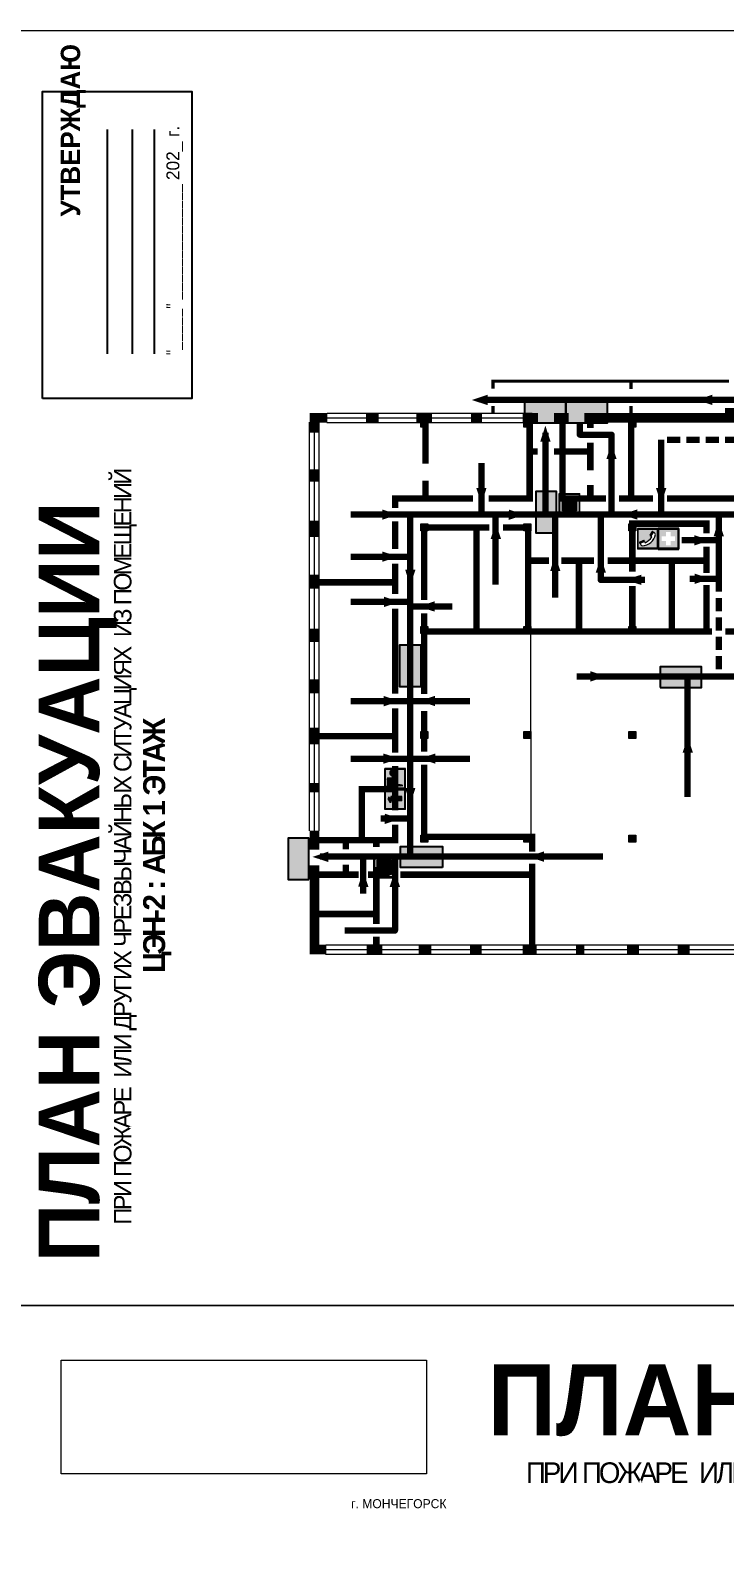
# Model space of a CAD drawing. Header units: millimetres. Extents: x 13810 to 67229, y 12374 to 21950.
# Drawn here: x 23549 to 23763.9, y 15259.1 to 15730.6 of the extents above; entities that cross this region are included whole.
import ezdxf

# ---------------------------------------------------------------- set-up
doc = ezdxf.new("R2010")
doc.units = ezdxf.units.MM
doc.linetypes.add('{ Wide Dash }', pattern=[12, 4, -2, 4, -2])
doc.layers.add('План_Штампы', color=7, linetype='Continuous')
doc.styles.add('обычный', font='arial.ttf')
picture_1 = doc.add_image_def('image1.jpg', size_in_pixel=(337, 105))

# ---------------------------------------------------------------- blocks, each defined once
blk = doc.blocks.new('A$C7B4425F7')
at = {"true_color": 0xffffff}
blk.add_hatch(color=7, dxfattribs=at).paths.add_polyline_path([(0, 0), (-16, 0), (-16, -8), (0, -8)])
h = blk.add_hatch(color=126)
h.paths.add_polyline_path([(-0.2, -0.2), (-15.8, -0.2), (-15.8, -7.8), (-0.2, -7.8)])
h.paths.add_polyline_path([(-11.76, -2.03), (-11.76, -3.66), (-11.17, -3.66, -0.568275), (-11.17, -6.18), (-12.58, -6.18), (-12.58, -2.03)], flags=16)
h.paths.add_polyline_path([(-13.33, -4.12, -0.495768), (-13.59, -6.18), (-15.03, -6.18), (-15.03, -2.03), (-13.59, -2.03, -0.487973)], flags=16)
h.paths.add_polyline_path([(-10.25, -2.03), (-9.48, -2.03), (-9.48, -6.18), (-10.25, -6.18)], flags=16)
h.paths.add_polyline_path([(-13.84, -3.69), (-14.24, -3.69), (-14.24, -3.03), (-13.9, -3.03, -0.692621)], flags=0)
h.paths.add_polyline_path([(-9.15, -2.03), (-8.4, -2.03), (-8.04, -3.07), (-7.68, -2.03), (-6.93, -2.03), (-7.64, -4.1), (-6.93, -6.18), (-7.68, -6.18), (-8.04, -5.14), (-8.4, -6.18), (-9.15, -6.18), (-8.44, -4.1)], flags=16)
h.paths.add_polyline_path([(-11.76, -4.46), (-11.42, -4.46, -0.692621), (-11.36, -5.12), (-11.76, -5.12)], flags=0)
h.paths.add_polyline_path([(-13.9, -5.2), (-14.24, -5.2), (-14.24, -4.55), (-13.84, -4.55, -0.708038)], flags=0)
edge = h.paths.add_edge_path(flags=16)
edge.add_ellipse((-5.51, -4.08), major_axis=(0, 2.05), ratio=0.586184, start_angle=0, end_angle=360)
edge = h.paths.add_edge_path(flags=0)
edge.add_ellipse((-5.51, -4.08), major_axis=(0, 1.14), ratio=0.454828, start_angle=0, end_angle=360)
h.paths.add_polyline_path([(-4.13, -4.96, 0.377264), (-3.48, -4.52, 0.0555), (-3.16, -2.03), (-1.66, -2.03), (-1.66, -4.96), (-0.96, -4.96), (-0.96, -7.01), (-1.75, -7.01), (-1.75, -6.18), (-3.3, -6.18), (-3.3, -7.02), (-4.13, -7.02)], flags=16)
h.paths.add_polyline_path([(-2.73, -2.91), (-2.28, -2.91), (-2.28, -4.96), (-3.05, -4.96, 0.079136)], flags=0)
at = {"color": 126}
blk.add_lwpolyline([(-16, -8), (0, -8), (0, 0), (-16, 0)], close=True, dxfattribs=at)
blk = doc.blocks.new('A$C32E8229D')
at = {"true_color": 0xffffff}
blk.add_hatch(color=7, dxfattribs=at).paths.add_polyline_path([(0, 0), (0, -8), (16, -8), (16, 0)])
h = blk.add_hatch(color=126)
h.paths.add_polyline_path([(0.2, -0.2), (15.8, -0.2), (15.8, -7.8), (0.2, -7.8)])
h.paths.add_polyline_path([(13.49, -2.05), (12.08, -2.05), (11.37, -2.63, 0.162397), (11.29, -2.84), (11.29, -3.63), (10.35, -3.63), (10.35, -4.05), (11.68, -4.05), (11.68, -3.48), (12.26, -4.28), (11.29, -5.1), (11.29, -6.78), (11.85, -6.78), (11.85, -5.44), (12.8, -4.64), (12.8, -5.94), (14.46, -5.94), (14.46, -5.39), (13.45, -5.39), (13.45, -3.97), (12.46, -2.59), (13.15, -2.59), (13.69, -3.34), (14.18, -3)], flags=16)
h.paths.add_polyline_path([(10.74, -1.82, 1), (11.8, -1.82, 1)], flags=16)
h.paths.add_polyline_path([(9.39, -3.59), (5.99, -3.59), (6.56, -3.03), (5.91, -3.03), (5.1, -3.83), (5.91, -4.64), (6.56, -4.64), (5.99, -4.09), (9.39, -4.09)], flags=16)
h.paths.add_polyline_path([(4.29, -1.08), (1.72, -1.08), (1.72, -6.6), (4.29, -6.6)], flags=16)
at = {"color": 126}
blk.add_lwpolyline([(16, -8), (0, -8), (0, 0), (16, 0)], close=True, dxfattribs=at)
blk = doc.blocks.new('A$C54414219')
at = {"true_color": 0xffffff}
h = blk.add_hatch(color=7, dxfattribs=at)
h.paths.add_polyline_path([(2.39, -9.45), (2.39, -18.3), (11.23, -18.3), (11.23, -9.45)], flags=0)
h.paths.add_polyline_path([(10.71, -13.87, -1), (2.92, -13.87, -1)], flags=0)
h.paths.add_polyline_path([(8.3, -13.87, -1), (5.33, -13.87, -1)], flags=0)
h.paths.add_polyline_path([(0.41, -7.47), (0.41, -20.27), (13.21, -20.27), (13.21, -7.47)])
h.paths.add_polyline_path([(0.92, -19.77), (12.71, -19.77), (12.71, -7.98), (0.92, -7.98)], flags=16)
h.paths.add_polyline_path([(11.23, -9.45), (11.23, -18.3), (2.39, -18.3), (2.39, -9.45)], flags=0)
at = {"lineweight": 5}
h = blk.add_hatch(color=242, dxfattribs=at)
h.paths.add_polyline_path([(12.71, -7.98), (0.92, -7.98), (0.92, -19.77), (12.71, -19.77)])
h.paths.add_polyline_path([(11.23, -18.3), (2.39, -18.3), (2.39, -9.45), (11.23, -9.45)], flags=16)
h.paths.add_polyline_path([(10.71, -13.87, -1), (2.92, -13.87, -1)], flags=0)
h.paths.add_polyline_path([(8.3, -13.87, -1), (5.33, -13.87, -1)], flags=0)
at = {"true_color": 0xffffff}
h = blk.add_hatch(color=7, dxfattribs=at)
h.paths.add_polyline_path([(2.39, -9.45), (2.39, -18.3), (11.23, -18.3), (11.23, -9.45)])
h.paths.add_polyline_path([(10.71, -13.87, -1), (2.92, -13.87, -1)], flags=16)
h.paths.add_polyline_path([(8.3, -13.87, -1), (5.33, -13.87, -1)], flags=0)
at = {"lineweight": 5}
h = blk.add_hatch(color=242, dxfattribs=at)
h.paths.add_polyline_path([(2.92, -13.87, 1), (10.71, -13.87, 1)])
h.paths.add_polyline_path([(8.3, -13.87, -1), (5.33, -13.87, -1)], flags=16)
at = {"color": 242, "lineweight": 5}
for p, q in [((0.41, -20.27), (0.41, -7.47)), ((0.41, -7.47), (13.21, -7.47)), ((0.41, -7.47), (13.21, -7.47)), ((13.21, -20.27), (13.21, -7.47)), ((0.41, -20.27), (13.21, -20.27))]:
    blk.add_line(p, q, dxfattribs=at)
for points in [[(0.92, -7.98), (12.71, -7.98), (12.71, -19.77), (0.92, -19.77)], [(2.39, -9.45), (11.23, -9.45), (11.23, -18.3), (2.39, -18.3)]]:
    blk.add_lwpolyline(points, close=True, dxfattribs=at)
for radius in [3.89, 1.49]:
    blk.add_circle((6.81, -13.87), radius, dxfattribs=at)
blk = doc.blocks.new('A$C18900ED3')
h = blk.add_hatch(color=126)
h.paths.add_polyline_path([(-0.18, -0.18), (-7.02, -0.18), (-7.02, -7.02), (-0.18, -7.02)])
h.paths.add_polyline_path([(-5.89, -4.46), (-5.89, -2.77), (-4.46, -2.77), (-4.46, -1.31), (-2.77, -1.31), (-2.77, -2.77), (-1.33, -2.77), (-1.33, -4.46), (-2.77, -4.46), (-2.77, -5.89), (-4.46, -5.89), (-4.46, -4.46)], flags=16)
at = {"color": 126}
for p, q in [((-7.2, 0), (-7.2, -7.2)), ((0, 0), (-7.2, 0)), ((0, -7.2), (0, 0)), ((-7.02, -7.02), (-7.02, -0.18)), ((-7.02, -0.18), (-0.18, -0.18)), ((-0.18, -0.18), (-0.18, -7.02)), ((-7.2, -7.2), (0, -7.2)), ((-0.18, -7.02), (-7.02, -7.02))]:
    blk.add_line(p, q, dxfattribs=at)
blk = doc.blocks.new('A$C3AD82952')
at = {"true_color": 0xf5f5ff}
h = blk.add_hatch(color=7, dxfattribs=at)
h.dxf.hatch_style = 1
h.paths.add_polyline_path([(8.21, 8.73, 0.414214), (7.89, 9.05), (7.22, 9.05), (7.22, 9.92), (7.59, 9.92, 1), (7.57, 10.36), (7.22, 10.36), (7.22, 10.6), (6.43, 10.6), (6.43, 10.36), (6.01, 10.36), (4.74, 9.59), (4.74, 8.69), (4.98, 8.73), (4.98, 9.26), (6.12, 9.91), (6.43, 9.91), (6.43, 9.05), (5.76, 9.05, 0.414214), (5.44, 8.73), (5.44, 2.2), (8.21, 2.2)], flags=0)
h.paths.add_polyline_path([(12.8, 12.8), (0, 12.8), (0, 0), (12.8, 0)])
h.paths.add_polyline_path([(0.51, 12.29), (12.29, 12.29), (12.29, 0.51), (0.51, 0.51)], flags=16)
h.paths.add_polyline_path([(4.74, 9.59), (6.01, 10.36), (6.43, 10.36), (6.43, 10.6), (7.22, 10.6), (7.22, 10.36), (7.59, 10.36, -0.94586), (7.59, 9.92), (7.22, 9.92), (7.22, 9.05), (7.89, 9.05, -0.414214), (8.21, 8.73), (8.21, 2.2), (5.44, 2.2), (5.44, 8.73, -0.414214), (5.76, 9.05), (6.43, 9.05), (6.43, 9.91), (6.12, 9.91), (4.98, 9.26), (4.98, 8.73), (4.74, 8.69)], flags=0)
h = blk.add_hatch(color=242)
h.dxf.hatch_style = 1
h.paths.add_polyline_path([(12.29, 12.29), (0.51, 12.29), (0.51, 0.51), (12.29, 0.51)])
h.paths.add_polyline_path([(4.74, 8.69), (4.74, 9.59), (6.01, 10.36), (6.43, 10.36), (6.43, 10.6), (7.22, 10.6), (7.22, 10.36), (7.59, 10.36, -0.94586), (7.59, 9.92), (7.22, 9.92), (7.22, 9.05), (7.89, 9.05, -0.414214), (8.21, 8.73), (8.21, 2.2), (5.44, 2.2), (5.44, 8.73, -0.414214), (5.76, 9.05), (6.43, 9.05), (6.43, 9.91), (6.12, 9.91), (4.98, 9.26), (4.98, 8.73)], flags=16)
h = blk.add_hatch(color=7, dxfattribs=at)
h.dxf.hatch_style = 1
h.paths.add_polyline_path([(8.21, 8.73, 0.414214), (7.89, 9.05), (7.22, 9.05), (7.22, 9.92), (7.59, 9.92, 1), (7.57, 10.36), (7.22, 10.36), (7.22, 10.6), (6.43, 10.6), (6.43, 10.36), (6.01, 10.36), (4.74, 9.59), (4.74, 8.69), (4.98, 8.73), (4.98, 9.26), (6.12, 9.91), (6.43, 9.91), (6.43, 9.05), (5.76, 9.05, 0.414214), (5.44, 8.73), (5.44, 2.2), (8.21, 2.2)])
at = {"color": 242, "lineweight": 5}
for p, q in [((0, 0), (0, 12.8)), ((0, 12.8), (12.8, 12.8)), ((6.01, 10.36), (4.74, 9.59)), ((4.74, 9.59), (4.74, 8.69)), ((4.98, 9.26), (6.12, 9.91)), ((6.01, 10.36), (6.43, 10.36)), ((6.12, 9.91), (6.43, 9.91)), ((7.22, 10.6), (6.43, 10.6)), ((6.43, 10.6), (6.43, 10.36)), ((6.43, 9.91), (6.43, 9.05)), ((7.22, 10.36), (7.22, 10.6)), ((7.59, 10.36), (7.22, 10.36)), ((7.22, 9.05), (7.22, 9.92)), ((7.59, 9.92), (7.22, 9.92)), ((12.8, 0), (12.8, 12.8)), ((0, 0), (12.8, 0)), ((4.74, 8.69), (4.98, 8.73)), ((4.98, 8.73), (4.98, 9.26)), ((5.44, 2.2), (5.44, 8.73)), ((5.44, 2.2), (8.21, 2.2)), ((5.76, 9.05), (6.43, 9.05)), ((7.89, 9.05), (7.22, 9.05)), ((8.21, 2.2), (8.21, 8.73))]:
    blk.add_line(p, q, dxfattribs=at)
blk.add_lwpolyline([(0.51, 12.29), (12.29, 12.29), (12.29, 0.51), (0.51, 0.51)], close=True, dxfattribs=at)
for centre, radius, start, end in [((7.58, 10.14), 0.223, 273.18746, 86.81254), ((5.76, 8.73), 0.32, 90, 180), ((7.89, 8.73), 0.32, 0, 90)]:
    blk.add_arc(centre, radius, start, end, dxfattribs=at)
blk = doc.blocks.new('A$C37112FD5')
at = {"true_color": 0xf5f5ff}
h = blk.add_hatch(color=7, dxfattribs=at)
h.dxf.hatch_style = 1
h.paths.add_polyline_path([(12.8, -7.4), (0, -7.4), (0, -20.2), (12.8, -20.2)])
h.paths.add_polyline_path([(12.29, -7.91), (12.29, -19.69), (0.51, -19.69), (0.51, -7.91)], flags=16)
h.paths.add_polyline_path([(4.98, -9.04, -0.42597), (5.17, -9.22), (5.17, -12.25), (5.17, -15.29, -0.432244), (4.98, -15.47), (4.83, -15.47, -0.42597), (4.64, -15.29), (4.64, -12.25), (4.64, -9.22, -0.432244), (4.83, -9.04)], flags=0)
h.paths.add_polyline_path([(4.28, -9.22), (4.28, -12.25), (4.28, -15.29, -0.432244), (4.09, -15.47), (3.94, -15.47, -0.42597), (3.75, -15.29), (3.75, -12.25), (3.75, -9.22, -0.432244), (3.94, -9.04), (4.09, -9.04, -0.42597)], flags=0)
h.paths.add_polyline_path([(5.72, -9.04), (5.87, -9.04, -0.42597), (6.06, -9.22), (6.06, -12.25), (6.06, -15.29, -0.432244), (5.87, -15.47), (5.72, -15.47, -0.42597), (5.53, -15.29), (5.53, -12.25), (5.53, -9.22, -0.432244)], flags=0)
h.paths.add_polyline_path([(6.42, -8.9), (6.5, -8.9, -0.42597), (6.69, -9.08), (6.69, -12.03), (8.21, -12.03, -15.824349), (8.21, -12.47), (6.69, -12.47), (6.69, -15.42, -0.432244), (6.5, -15.6), (6.42, -15.6)], flags=0)
h.paths.add_polyline_path([(3.39, -9.22), (3.39, -12.25), (3.39, -15.29, -0.432244), (3.2, -15.47), (3.05, -15.47, -0.42597), (2.85, -15.29), (2.85, -12.25), (2.85, -9.22, -0.432244), (3.05, -9.04), (3.2, -9.04, -0.42597)], flags=0)
h.paths.add_polyline_path([(2.5, -9.22), (2.5, -16.71), (1.96, -16.71), (1.96, -9.22, -0.432244), (2.15, -9.04), (2.31, -9.04, -0.42597)], flags=0)
h.paths.add_polyline_path([(1.61, -8.9), (1.61, -15.6), (1.57, -15.6, -0.42597), (1.37, -15.42), (1.37, -12.03), (1.37, -9.09, -0.432244), (1.57, -8.9)], flags=0)
h.paths.add_polyline_path([(9.76, -10.81), (9.76, -12.03), (8.49, -12.03, -0.336371)], flags=0)
h.paths.add_polyline_path([(8.49, -12.47), (9.76, -12.47), (9.76, -13.7, -0.336371)], flags=0)
h.paths.add_polyline_path([(10.11, -10.81, -0.336371), (11.38, -12.03), (10.11, -12.03)], flags=0)
h.paths.add_polyline_path([(10.11, -12.47), (11.38, -12.47, -0.336371), (10.11, -13.7)], flags=0)
h.paths.add_polyline_path([(2.5, -16.84), (2.5, -17.05), (1.97, -17.05), (1.97, -16.84)], flags=0)
h.paths.add_polyline_path([(2.5, -17.24, -0.033778), (2.24, -18.6, -0.033778), (1.97, -17.24)], flags=0)
h = blk.add_hatch(color=242)
h.dxf.hatch_style = 1
h.paths.add_polyline_path([(12.29, -7.91), (0.51, -7.91), (0.51, -19.69), (12.29, -19.69)])
h.paths.add_polyline_path([(6.42, -15.6), (6.42, -8.9), (6.5, -8.9, -0.42597), (6.69, -9.08), (6.69, -12.03), (8.21, -12.03, -15.824349), (8.21, -12.47), (6.69, -12.47), (6.69, -15.42, -0.432244), (6.5, -15.6)], flags=16)
h.paths.add_polyline_path([(5.87, -15.47), (5.72, -15.47, -0.42597), (5.53, -15.29), (5.53, -12.25), (5.53, -9.22, -0.432244), (5.72, -9.04), (5.87, -9.04, -0.42597), (6.06, -9.22), (6.06, -12.25), (6.06, -15.29, -0.432244)], flags=16)
h.paths.add_polyline_path([(4.98, -15.47), (4.83, -15.47, -0.42597), (4.64, -15.29), (4.64, -12.25), (4.64, -9.22, -0.432244), (4.83, -9.04), (4.98, -9.04, -0.42597), (5.17, -9.22), (5.17, -12.25), (5.17, -15.29, -0.432244)], flags=16)
h.paths.add_polyline_path([(4.09, -15.47), (3.94, -15.47, -0.42597), (3.75, -15.29), (3.75, -12.25), (3.75, -9.22, -0.432244), (3.94, -9.04), (4.09, -9.04, -0.42597), (4.28, -9.22), (4.28, -12.25), (4.28, -15.29, -0.432244)], flags=16)
h.paths.add_polyline_path([(3.2, -15.47), (3.05, -15.47, -0.42597), (2.85, -15.29), (2.85, -12.25), (2.85, -9.22, -0.432244), (3.05, -9.04), (3.2, -9.04, -0.42597), (3.39, -9.22), (3.39, -12.25), (3.39, -15.29, -0.432244)], flags=16)
h.paths.add_polyline_path([(2.5, -17.05), (1.97, -17.05), (1.97, -16.84), (2.5, -16.84)], flags=16)
h.paths.add_polyline_path([(2.5, -17.24, -0.033778), (2.24, -18.6, -0.033778), (1.97, -17.24)], flags=16)
h.paths.add_polyline_path([(2.5, -16.71), (1.96, -16.71), (1.96, -9.22, -0.432244), (2.15, -9.04), (2.31, -9.04, -0.42597), (2.5, -9.22)], flags=16)
h.paths.add_polyline_path([(1.61, -15.6), (1.57, -15.6, -0.42597), (1.37, -15.42), (1.37, -12.03), (1.37, -9.09, -0.432244), (1.57, -8.9), (1.61, -8.9)], flags=16)
h.paths.add_polyline_path([(8.49, -12.47), (9.76, -12.47), (9.76, -13.7, -0.336371)], flags=0)
h.paths.add_polyline_path([(10.11, -13.7), (10.11, -12.47), (11.38, -12.47, -0.336371)], flags=0)
h.paths.add_polyline_path([(8.49, -12.03, -0.336371), (9.76, -10.81), (9.76, -12.03)], flags=0)
h.paths.add_polyline_path([(10.11, -12.03), (10.11, -10.81, -0.336371), (11.38, -12.03)], flags=0)
h = blk.add_hatch(color=7, dxfattribs=at)
h.dxf.hatch_style = 1
h.paths.add_polyline_path([(1.61, -8.9), (1.57, -8.9, 0.432244), (1.37, -9.09), (1.37, -12.03), (1.37, -15.42, 0.42597), (1.57, -15.6), (1.61, -15.6)])
h.paths.add_polyline_path([(2.5, -9.22, 0.42597), (2.31, -9.04), (2.15, -9.04, 0.432244), (1.96, -9.22), (1.96, -16.71), (2.5, -16.71)])
h.paths.add_polyline_path([(2.5, -16.84), (1.97, -16.84), (1.97, -17.05), (2.5, -17.05)])
h.paths.add_polyline_path([(2.5, -17.24), (1.97, -17.24, 0.033778), (2.24, -18.6, 0.033778)])
h.paths.add_polyline_path([(3.39, -12.25), (3.39, -9.22, 0.42597), (3.2, -9.04), (3.05, -9.04, 0.432244), (2.85, -9.22), (2.85, -12.25), (2.85, -15.29, 0.42597), (3.05, -15.47), (3.2, -15.47, 0.432244), (3.39, -15.29)])
h.paths.add_polyline_path([(4.28, -12.25), (4.28, -9.22, 0.42597), (4.09, -9.04), (3.94, -9.04, 0.432244), (3.75, -9.22), (3.75, -12.25), (3.75, -15.29, 0.42597), (3.94, -15.47), (4.09, -15.47, 0.432244), (4.28, -15.29)])
h.paths.add_polyline_path([(5.17, -12.25), (5.17, -9.22, 0.42597), (4.98, -9.04), (4.83, -9.04, 0.432244), (4.64, -9.22), (4.64, -12.25), (4.64, -15.29, 0.42597), (4.83, -15.47), (4.98, -15.47, 0.432244), (5.17, -15.29)])
h.paths.add_polyline_path([(6.06, -12.25), (6.06, -9.22, 0.42597), (5.87, -9.04), (5.72, -9.04, 0.432244), (5.53, -9.22), (5.53, -12.25), (5.53, -15.29, 0.42597), (5.72, -15.47), (5.87, -15.47, 0.432244), (6.06, -15.29)])
h.paths.add_polyline_path([(6.69, -12.47), (8.21, -12.47, 15.824349), (8.21, -12.03), (6.69, -12.03), (6.69, -9.08, 0.42597), (6.5, -8.9), (6.42, -8.9), (6.42, -15.6), (6.5, -15.6, 0.432244), (6.69, -15.42)])
h.paths.add_polyline_path([(8.49, -12.47), (9.76, -12.47), (9.76, -13.7, -0.336371)], flags=16)
h.paths.add_polyline_path([(8.49, -12.03, -0.336371), (9.76, -10.81), (9.76, -12.03)], flags=16)
h.paths.add_polyline_path([(10.11, -12.47), (11.38, -12.47, -0.336371), (10.11, -13.7)], flags=16)
h.paths.add_polyline_path([(10.11, -12.03), (10.11, -10.81, -0.336371), (11.38, -12.03)], flags=16)
h = blk.add_hatch(color=242)
h.dxf.hatch_style = 1
h.paths.add_polyline_path([(9.76, -10.81, 0.336371), (8.49, -12.03), (9.76, -12.03)])
h.paths.add_polyline_path([(10.11, -10.81), (10.11, -12.03), (11.38, -12.03, 0.336371)])
h.paths.add_polyline_path([(11.38, -12.47), (10.11, -12.47), (10.11, -13.7, 0.336371)])
h.paths.add_polyline_path([(9.76, -12.47), (8.49, -12.47, 0.336371), (9.76, -13.7)])
at = {"color": 242, "lineweight": 5}
for p, q in [((0, -20.2), (0, -7.4)), ((0, -7.4), (12.8, -7.4)), ((1.37, -12.03), (1.37, -9.08)), ((1.57, -8.9), (1.61, -8.9)), ((1.61, -8.9), (1.61, -15.6)), ((1.96, -16.71), (1.96, -9.22)), ((2.15, -9.04), (2.31, -9.04)), ((2.5, -16.71), (2.5, -9.22)), ((2.85, -12.25), (2.85, -9.22)), ((3.05, -9.04), (3.2, -9.04)), ((3.39, -12.25), (3.39, -9.22)), ((3.75, -12.25), (3.75, -9.22)), ((3.94, -9.04), (4.09, -9.04)), ((4.28, -12.25), (4.28, -9.22)), ((4.64, -12.25), (4.64, -9.22)), ((4.83, -9.04), (4.98, -9.04)), ((5.17, -12.25), (5.17, -9.22)), ((5.53, -12.25), (5.53, -9.22)), ((5.72, -9.04), (5.87, -9.04)), ((6.06, -12.25), (6.06, -9.22)), ((6.42, -8.9), (6.42, -15.6)), ((6.5, -8.9), (6.42, -8.9)), ((6.69, -12.03), (6.69, -9.08)), ((12.8, -20.2), (12.8, -7.4)), ((1.37, -12.03), (1.37, -15.42)), ((1.57, -15.6), (1.61, -15.6)), ((1.96, -16.71), (2.5, -16.71)), ((1.97, -16.84), (2.5, -16.84)), ((1.97, -17.05), (1.97, -16.84)), ((2.5, -17.05), (1.97, -17.05)), ((1.97, -17.24), (2.5, -17.24)), ((2.5, -16.84), (2.5, -17.05)), ((2.85, -12.25), (2.85, -15.29)), ((3.05, -15.47), (3.2, -15.47)), ((3.39, -12.25), (3.39, -15.29)), ((3.75, -12.25), (3.75, -15.29)), ((3.94, -15.47), (4.09, -15.47)), ((4.28, -12.25), (4.28, -15.29)), ((4.64, -12.25), (4.64, -15.29)), ((4.83, -15.47), (4.98, -15.47)), ((5.17, -12.25), (5.17, -15.29)), ((5.53, -12.25), (5.53, -15.29)), ((5.72, -15.47), (5.87, -15.47)), ((6.06, -12.25), (6.06, -15.29)), ((6.42, -15.6), (6.5, -15.6)), ((8.21, -12.03), (6.69, -12.03)), ((8.21, -12.47), (6.69, -12.47)), ((6.69, -12.47), (6.69, -15.42)), ((9.76, -12.03), (8.49, -12.03)), ((9.76, -12.47), (8.49, -12.47)), ((9.76, -10.81), (9.76, -12.03)), ((9.76, -12.47), (9.76, -13.7)), ((10.11, -10.81), (10.11, -12.03)), ((11.38, -12.03), (10.11, -12.03)), ((11.38, -12.47), (10.11, -12.47)), ((10.11, -12.47), (10.11, -13.7)), ((0, -20.2), (12.8, -20.2))]:
    blk.add_line(p, q, dxfattribs=at)
blk.add_lwpolyline([(0.51, -7.91), (12.29, -7.91), (12.29, -19.69), (0.51, -19.69)], close=True, dxfattribs=at)
for centre, radius, start, end in [((1.56, -9.09), 0.182, 87.10267, 180.60715), ((2.15, -9.22), 0.182, 87.10267, 180.60715), ((2.32, -9.22), 0.182, 359.39285, 92.89733), ((3.04, -9.22), 0.182, 87.10267, 180.60715), ((3.21, -9.22), 0.182, 359.39285, 92.89733), ((3.93, -9.22), 0.182, 87.10267, 180.60715), ((4.1, -9.22), 0.182, 359.39285, 92.89733), ((4.82, -9.22), 0.182, 87.10267, 180.60715), ((4.99, -9.22), 0.182, 359.39285, 92.89733), ((5.71, -9.22), 0.182, 87.10267, 180.60715), ((5.88, -9.22), 0.182, 359.39285, 92.89733), ((6.51, -9.09), 0.182, 359.39285, 92.89733), ((1.56, -15.42), 0.182, 179.39285, 272.89733), ((12.17, -15.98), 10.27, 187.04098, 194.7793), ((-7.7, -15.98), 10.27, 345.2207, 352.95902), ((3.04, -15.29), 0.182, 179.39285, 272.89733), ((3.21, -15.29), 0.182, 267.10267, 0.60715), ((3.93, -15.29), 0.182, 179.39285, 272.89733), ((4.1, -15.29), 0.182, 267.10267, 0.60715), ((4.82, -15.29), 0.182, 179.39285, 272.89733), ((4.99, -15.29), 0.182, 267.10267, 0.60715), ((5.71, -15.29), 0.182, 179.39285, 272.89733), ((5.88, -15.29), 0.182, 267.10267, 0.60715), ((6.51, -15.42), 0.182, 267.10267, 0.60715), ((9.93, -12.25), 1.74, 187.23185, 172.76815), ((9.93, -12.25), 1.46, 96.99266, 171.35851), ((9.93, -12.25), 1.46, 188.64149, 263.00734), ((9.93, -12.25), 1.46, 8.64149, 83.00734), ((9.93, -12.25), 1.46, 276.99266, 351.35851)]:
    blk.add_arc(centre, radius, start, end, dxfattribs=at)
blk = doc.blocks.new('A$C456E1F9C')
at = {"lineweight": 5}
h = blk.add_hatch(color=242, dxfattribs=at)
h.paths.add_polyline_path([(0.51, -1.47), (0.51, -13.26), (12.29, -13.26), (12.29, -1.47)])
h.paths.add_polyline_path([(5.42, -4.95, -0.254479), (4.78, -5.4), (3.52, -2.53, -0.209735), (4.23, -2.4)], flags=16)
h.paths.add_polyline_path([(8.53, -8.6), (10.87, -10.17), (10.54, -10.76), (8.03, -9.13, -0.192251)], flags=16)
h.paths.add_polyline_path([(4.61, -5.49, 0.005518), (3.87, -5.72, 0.128647), (7.49, -10.01, 0.00809), (7.83, -9.33), (10.47, -10.97, -0.16736), (8.99, -12.25, -0.327862), (1.95, -3.95, -0.166952), (3.36, -2.62)], flags=16)
at = {"color": 242, "lineweight": 5}
for p, q in [((0, -13.77), (0, -0.97)), ((12.8, -0.97), (0, -0.97)), ((4.61, -5.49), (3.36, -2.62)), ((3.52, -2.53), (4.78, -5.4)), ((4.23, -2.4), (5.42, -4.95)), ((7.83, -9.33), (10.47, -10.97)), ((8.03, -9.13), (10.54, -10.76)), ((10.81, -10.12), (8.53, -8.6)), ((12.8, -13.77), (12.8, -0.97)), ((0, -13.77), (12.8, -13.77)), ((10.54, -10.76), (10.8, -10.3)), ((10.8, -10.3), (10.81, -10.12))]:
    blk.add_line(p, q, dxfattribs=at)
blk.add_lwpolyline([(0.51, -1.47), (12.29, -1.47), (12.29, -13.26), (0.51, -13.26)], close=True, dxfattribs=at)
for centre, radius, start, end in [((4.59, -5.34), 2.99, 114.28453, 152.19739), ((11.12, -3.31), 9.19, 183.99153, 256.60086), ((4.02, -3.27), 0.891, 76.32839, 123.70924), ((14.98, -39.1), 35.17, 107.14873, 108.41345), ((13.86, -0.94), 11.08, 205.55365, 234.87622), ((4.68, -4.59), 0.824, 276.9621, 334.07228), ((-13.31, 0.8), 23.44, 332.54871, 334.40268), ((8.94, -9.5), 0.989, 114.40924, 157.93883), ((7.87, -9.46), 3, 291.92908, 329.9329)]:
    blk.add_arc(centre, radius, start, end, dxfattribs=at)

msp = doc.modelspace()

# ---------------------------------------------------------------- hatches: boundary and pattern name
at = {"lineweight": 0}
h = msp.add_hatch(color=256, dxfattribs=at)
h.dxf.hatch_style = 1
h.paths.add_polyline_path([(23672.06, 15609.86), (23669.91, 15609.86), (23669.91, 15607.7), (23672.06, 15607.7)])
h = msp.add_hatch(color=256, dxfattribs=at)
h.dxf.hatch_style = 1
h.paths.add_polyline_path([(23703.96, 15609.86), (23701.8, 15609.86), (23701.8, 15607.7), (23703.96, 15607.7)])
h = msp.add_hatch(color=256, dxfattribs=at)
h.dxf.hatch_style = 1
h.paths.add_polyline_path([(23736.37, 15609.86), (23734.21, 15609.86), (23734.21, 15607.7), (23736.37, 15607.7)])
h = msp.add_hatch(color=256, dxfattribs=at)
h.dxf.hatch_style = 1
h.paths.add_polyline_path([(23672.06, 15577.8), (23669.91, 15577.8), (23669.91, 15575.64), (23672.06, 15575.64)])
h = msp.add_hatch(color=256, dxfattribs=at)
h.dxf.hatch_style = 1
h.paths.add_polyline_path([(23703.96, 15577.8), (23701.8, 15577.8), (23701.8, 15575.64), (23703.96, 15575.64)])
h = msp.add_hatch(color=256, dxfattribs=at)
h.dxf.hatch_style = 1
h.paths.add_polyline_path([(23736.37, 15577.8), (23734.21, 15577.8), (23734.21, 15575.64), (23736.37, 15575.64)])
h = msp.add_hatch(color=256, dxfattribs=at)
h.dxf.hatch_style = 1
h.paths.add_polyline_path([(23672.06, 15545.95), (23669.91, 15545.95), (23669.91, 15543.79), (23672.06, 15543.79)])
h = msp.add_hatch(color=256, dxfattribs=at)
h.dxf.hatch_style = 1
h.paths.add_polyline_path([(23703.96, 15545.95), (23701.8, 15545.95), (23701.8, 15543.79), (23703.96, 15543.79)])
h = msp.add_hatch(color=256, dxfattribs=at)
h.dxf.hatch_style = 1
h.paths.add_polyline_path([(23736.37, 15545.95), (23734.21, 15545.95), (23734.21, 15543.79), (23736.37, 15543.79)])
h = msp.add_hatch(color=256, dxfattribs=at)
h.dxf.hatch_style = 1
h.paths.add_polyline_path([(23672.06, 15513.45), (23669.91, 15513.45), (23669.91, 15511.29), (23672.06, 15511.29)])
h = msp.add_hatch(color=256, dxfattribs=at)
h.dxf.hatch_style = 1
h.paths.add_polyline_path([(23703.96, 15513.45), (23701.8, 15513.45), (23701.8, 15511.29), (23703.96, 15511.29)])
h = msp.add_hatch(color=256, dxfattribs=at)
h.dxf.hatch_style = 1
h.paths.add_polyline_path([(23736.37, 15513.45), (23734.21, 15513.45), (23734.21, 15511.29), (23736.37, 15511.29)])
h = msp.add_hatch(color=256, dxfattribs=at)
h.dxf.hatch_style = 1
h.paths.add_polyline_path([(23672.06, 15481.35), (23669.91, 15481.35), (23669.91, 15479.2), (23672.06, 15479.2)])
h = msp.add_hatch(color=256, dxfattribs=at)
h.dxf.hatch_style = 1
h.paths.add_polyline_path([(23703.96, 15481.35), (23701.8, 15481.35), (23701.8, 15479.2), (23703.96, 15479.2)])
h = msp.add_hatch(color=256, dxfattribs=at)
h.dxf.hatch_style = 1
h.paths.add_polyline_path([(23736.37, 15481.35), (23734.21, 15481.35), (23734.21, 15479.2), (23736.37, 15479.2)])

# ---------------------------------------------------------------- linework, layer by layer
at = {"color": 126, "lineweight": 0, "true_color": 0x008754}
for points in [[(23537.02, 15730.63), (24137.02, 15730.63), (24137.02, 15335.63), (23537.02, 15335.63)], [(23537.02, 15335.63), (24137.02, 15335.63), (24137.02, 14940.63), (23537.02, 14940.63)]]:
    msp.add_lwpolyline(points, close=True, dxfattribs=at)
msp.add_lwpolyline([(23552.82, 15616.67), (23552.82, 15711.68), (23599.03, 15711.68), (23599.03, 15616.67)], close=True)
for points in [[(23572.87, 15630.43), (23572.87, 15699.95)], [(23580.63, 15630.43), (23580.63, 15699.95)], [(23587.42, 15630.43), (23587.42, 15699.95)]]:
    msp.add_lwpolyline(points)
at = {"color": 126, "lineweight": 100, "true_color": 0x008754}
for points in [[(23719.06, 15609.17), (23719.06, 15605.4), (23728.9, 15605.4), (23728.9, 15580.67), (23708.42, 15580.67), (23787.62, 15580.67), (23787.62, 15678.43), (23775.08, 15678.43), (23828.41, 15678.43), (23834.89, 15676.38), (23888.88, 15676.38), (23888.88, 15684.42), (23870.96, 15684.42)], [(23689.3, 15616.19), (23697.78, 15616.19)], [(23775.46, 15604.27), (23775.46, 15616.19), (23697.78, 15616.19)], [(23638.69, 15474.71), (23666.61, 15474.71), (23666.61, 15580.67), (23708.42, 15580.67), (23708.42, 15606.03)], [(23744.26, 15580.67), (23744.26, 15603.8)], [(23688.63, 15580.67), (23688.63, 15596.61)], [(23666.61, 15580.67), (23648.17, 15580.67)], [(23693.02, 15580.67), (23693.02, 15559.02)], [(23711.46, 15580.67), (23711.46, 15554.99)], [(23725.56, 15580.67), (23725.56, 15560.41), (23739.25, 15560.41)], [(23762.08, 15572.74), (23762.08, 15580.67)], [(23750.62, 15572.74), (23762.08, 15572.74), (23762.08, 15560.79), (23753.09, 15560.79)], [(23666.61, 15567.62), (23648.17, 15567.62)], [(23666.61, 15553.62), (23648.17, 15553.62)], [(23666.61, 15552.14), (23679.53, 15552.14)], [(23752.44, 15530.53), (23718.19, 15530.53)], [(23752.44, 15493.25), (23752.44, 15530.53), (23814.4, 15530.53), (23814.4, 15530.53)], [(23666.61, 15522.9), (23648.17, 15522.9)], [(23685.05, 15522.9), (23666.61, 15522.9)], [(23666.61, 15505.05), (23648.17, 15505.05)], [(23685.05, 15505.05), (23666.61, 15505.05)], [(23666.61, 15486.5), (23657.54, 15486.5)], [(23646.39, 15451.81), (23661.88, 15451.81), (23661.88, 15474.71)], [(23652.05, 15474.71), (23652.05, 15463.26)], [(23666.61, 15474.71), (23726.16, 15474.71)]]:
    msp.add_lwpolyline(points, dxfattribs=at)
at = {"lineweight": 0}
for points, const_width in [([(23692.21, 15619.66), (23692.21, 15621.98), (23765.22, 15621.98), (23734.95, 15621.98), (23734.95, 15619.59)], 1), ([(23636.92, 15606.04), (23636.92, 15610.65), (23640.92, 15610.65)], 3), ([(23652.89, 15610.65), (23656.8, 15610.65)], 3), ([(23668.52, 15610.65), (23673.29, 15610.65)], 3), ([(23671.3, 15610.49), (23671.3, 15596.48)], 2), ([(23685.38, 15610.65), (23688.8, 15610.65)], 3), ([(23692.21, 15612.14), (23692.21, 15614.31)], 1), ([(23701.34, 15610.65), (23706.13, 15610.65)], 3), ([(23711.06, 15610.65), (23715.65, 15610.65)], 3), ([(23713.75, 15610.39), (23713.75, 15585.65), (23727.19, 15585.65)], 2), ([(23720.48, 15610.65), (23765.56, 15610.65), (23765.56, 15613.65)], 3), ([(23722.34, 15607.47), (23722.34, 15610.69)], 2), ([(23734.95, 15614.29), (23734.95, 15610.31)], 1), ([(23690.83, 15585.65), (23703.57, 15585.65), (23703.57, 15609.78)], 2), ([(23734.95, 15585.65), (23734.95, 15610.06)], 2), ([(23711.06, 15600.19), (23722.34, 15600.19), (23722.34, 15602.92)], 2), ([(23703.57, 15600.19), (23706.02, 15600.19)], 2), ([(23722.34, 15600.19), (23722.34, 15594.38)], 2), ([(23636.92, 15590.9), (23636.92, 15594.69)], 3), ([(23671.3, 15585.65), (23671.3, 15591.17)], 2), ([(23722.34, 15585.65), (23722.34, 15589.83)], 2), ([(23661.93, 15582.73), (23661.93, 15585.65), (23686.06, 15585.65)], 2), ([(23731.22, 15585.65), (23741.76, 15585.65)], 2), ([(23746.04, 15585.65), (23772.29, 15585.65)], 2), ([(23636.92, 15573.76), (23636.92, 15578.73)], 3), ([(23661.93, 15569.97), (23661.93, 15578.6)], 2), ([(23758.32, 15574.83), (23758.32, 15577.85), (23735.32, 15577.85), (23735.32, 15563.01)], 2), ([(23691.09, 15576.68), (23670.9, 15576.68), (23670.9, 15554.25)], 2), ([(23687.13, 15576.68), (23687.13, 15544.43)], 2), ([(23695.32, 15576.68), (23703.12, 15576.68), (23703.12, 15544.43)], 2), ([(23727.67, 15566.39), (23758.32, 15566.39), (23758.32, 15570.7)], 2), ([(23661.93, 15556.07), (23661.93, 15565.46)], 2), ([(23703.12, 15566.39), (23709.52, 15566.39)], 2), ([(23713.39, 15566.39), (23723.43, 15566.39)], 2), ([(23718.84, 15566.39), (23718.84, 15544.43)], 2), ([(23747.54, 15566.39), (23747.54, 15544.43)], 2), ([(23758.32, 15566.39), (23758.32, 15562.6)], 2), ([(23636.92, 15557.7), (23636.92, 15562.07)], 3), ([(23636.92, 15559.68), (23661.93, 15559.68)], 2), ([(23735.32, 15544.43), (23735.32, 15558.5)], 2), ([(23758.32, 15544.43), (23758.32, 15558.83)], 2), ([(23661.93, 15525.2), (23661.93, 15551.55)], 2), ([(23670.9, 15550.05), (23670.9, 15544.43), (23760, 15544.43)], 2), ([(23670.9, 15550.05), (23670.9, 15525.08)], 2), ([(23636.92, 15541.19), (23636.92, 15545.32)], 3), ([(23764.11, 15544.43), (23799.52, 15544.43), (23799.52, 15534.61)], 2), ([(23636.92, 15525.28), (23636.92, 15529.63)], 3), ([(23661.93, 15506.94), (23661.93, 15520.65)], 2), ([(23670.9, 15519.83), (23670.9, 15507.26)], 2), ([(23636.92, 15509.48), (23636.92, 15514.66)], 3), ([(23636.92, 15512.01), (23661.93, 15512.01)], 2), ([(23661.93, 15489.01), (23661.93, 15502.83)], 2), ([(23670.9, 15503.19), (23670.9, 15479.2)], 2), ([(23636.92, 15494.63), (23636.92, 15497.49)], 3), ([(23651.59, 15479.84), (23651.59, 15495.6), (23661.93, 15495.6)], 2), ([(23636.92, 15476.85), (23636.92, 15482.77)], 3), ([(23637.34, 15479.84), (23661.93, 15479.84), (23661.93, 15484.61)], 2), ([(23646.65, 15479.84), (23646.65, 15476.94)], 2), ([(23656.09, 15479.84), (23656.09, 15477.7)], 2), ([(23669.91, 15480.85), (23704.31, 15480.85), (23704.31, 15476.2)], 2), ([(23640.6, 15445.97), (23636.92, 15445.97), (23636.92, 15472.06)], 3), ([(23650.63, 15469.12), (23636.98, 15469.12)], 2), ([(23656.09, 15471.47), (23656.09, 15456.93), (23637.55, 15456.93)], 2), ([(23646.65, 15469.12), (23646.65, 15472.24)], 2), ([(23660.25, 15469.12), (23653.49, 15469.12)], 2), ([(23704.31, 15469.12), (23663.5, 15469.12)], 2), ([(23704.31, 15472.54), (23704.31, 15446.09)], 2), ([(23656.09, 15456.93), (23656.09, 15453.85)], 2), ([(23657.99, 15445.97), (23653.15, 15445.97)], 3), ([(23656.09, 15449.9), (23656.09, 15445.73)], 2), ([(23673.16, 15445.97), (23669.23, 15445.97)], 3), ([(23688.72, 15445.97), (23685.06, 15445.97)], 3), ([(23705.72, 15445.97), (23701.4, 15445.97)], 3), ([(23720.46, 15445.97), (23717.88, 15445.97)], 3), ([(23737.44, 15445.97), (23733.67, 15445.97)], 3), ([(23753.03, 15445.97), (23749.33, 15445.97)], 3)]:
    msp.add_lwpolyline(points, dxfattribs=dict(at, const_width=const_width))
for points in [[(23640.86, 15612.11), (23704.28, 15612.11)], [(23635.44, 15482.68), (23635.44, 15609.31)], [(23636.92, 15482.77), (23636.92, 15609.4)], [(23638.37, 15482.65), (23638.37, 15609.28)], [(23640.78, 15609.19), (23704.21, 15609.19)], [(23640.92, 15610.65), (23704.35, 15610.65)], [(23703.96, 15513.45), (23703.96, 15544.16)], [(23703.96, 15511.29), (23703.96, 15480.76)], [(23640.42, 15447.35), (23800.61, 15447.35)], [(23640.34, 15444.54), (23800.54, 15444.54)], [(23640.6, 15445.97), (23800.79, 15445.97)]]:
    msp.add_lwpolyline(points, dxfattribs=at)
for points in [[(23669.91, 15609.86), (23672.06, 15609.86), (23672.06, 15607.7), (23669.91, 15607.7)], [(23701.8, 15609.86), (23703.96, 15609.86), (23703.96, 15607.7), (23701.8, 15607.7)], [(23734.21, 15609.86), (23736.37, 15609.86), (23736.37, 15607.7), (23734.21, 15607.7)], [(23669.91, 15577.8), (23672.06, 15577.8), (23672.06, 15575.64), (23669.91, 15575.64)], [(23701.8, 15577.8), (23703.96, 15577.8), (23703.96, 15575.64), (23701.8, 15575.64)], [(23734.21, 15577.8), (23736.37, 15577.8), (23736.37, 15575.64), (23734.21, 15575.64)], [(23669.91, 15545.95), (23672.06, 15545.95), (23672.06, 15543.79), (23669.91, 15543.79)], [(23701.8, 15545.95), (23703.96, 15545.95), (23703.96, 15543.79), (23701.8, 15543.79)], [(23734.21, 15545.95), (23736.37, 15545.95), (23736.37, 15543.79), (23734.21, 15543.79)], [(23669.91, 15513.45), (23672.06, 15513.45), (23672.06, 15511.29), (23669.91, 15511.29)], [(23701.8, 15513.45), (23703.96, 15513.45), (23703.96, 15511.29), (23701.8, 15511.29)], [(23734.21, 15513.45), (23736.37, 15513.45), (23736.37, 15511.29), (23734.21, 15511.29)], [(23669.91, 15481.35), (23672.06, 15481.35), (23672.06, 15479.2), (23669.91, 15479.2)], [(23701.8, 15481.35), (23703.96, 15481.35), (23703.96, 15479.2), (23701.8, 15479.2)], [(23734.21, 15481.35), (23736.37, 15481.35), (23736.37, 15479.2), (23734.21, 15479.2)]]:
    msp.add_lwpolyline(points, close=True, dxfattribs=at)
at = {"color": 126, "linetype": '{ Wide Dash }', "lineweight": 100, "true_color": 0x008754}
for points in [[(23746.09, 15603.8), (23773.64, 15603.8)], [(23762.08, 15560.79), (23762.08, 15530.53)]]:
    msp.add_lwpolyline(points, dxfattribs=at)
at = {"layer": 'План_Штампы', "color": 126, "true_color": 0x008754}
for points in [[(23690.52, 15617.77), (23690.51, 15614.58), (23685.61, 15616.16)], [(23760.09, 15617.8), (23760.08, 15614.61), (23755.18, 15616.18)], [(23710.03, 15603.28), (23706.84, 15603.29), (23708.42, 15608.18)], [(23730.49, 15597.84), (23727.3, 15597.84), (23728.88, 15602.74)], [(23687.02, 15588.92), (23690.21, 15588.91), (23688.64, 15584.02)], [(23742.66, 15588.88), (23745.85, 15588.87), (23744.27, 15583.98)], [(23657.91, 15579.05), (23657.91, 15582.24), (23662.81, 15580.66)], [(23697.1, 15579.02), (23697.11, 15582.21), (23702, 15580.63)], [(23736.9, 15582.28), (23736.89, 15579.09), (23732, 15580.67)], [(23763.68, 15573.94), (23760.49, 15573.94), (23762.07, 15578.84)], [(23694.68, 15573.14), (23691.49, 15573.14), (23693.07, 15578.04)], [(23754.5, 15571.09), (23754.5, 15574.28), (23759.4, 15572.7)], [(23657.96, 15566.03), (23657.97, 15569.22), (23662.87, 15567.64)], [(23713.08, 15563.17), (23709.89, 15563.17), (23711.46, 15568.07)], [(23727.18, 15562.62), (23723.99, 15562.62), (23725.56, 15567.52)], [(23665.01, 15563.6), (23668.2, 15563.59), (23666.62, 15558.69)], [(23738.12, 15562.05), (23738.12, 15558.86), (23733.22, 15560.43)], [(23754.62, 15559.17), (23754.62, 15562.37), (23759.52, 15560.79)], [(23658.48, 15552.02), (23658.49, 15555.21), (23663.38, 15553.63)], [(23674.15, 15553.79), (23674.14, 15550.6), (23669.25, 15552.18)], [(23722.36, 15528.95), (23722.37, 15532.14), (23727.26, 15530.56)], [(23658.39, 15521.27), (23658.39, 15524.46), (23663.29, 15522.88)], [(23674.25, 15524.52), (23674.24, 15521.33), (23669.35, 15522.9)], [(23754.09, 15506.92), (23750.9, 15506.92), (23752.47, 15511.82)], [(23658.27, 15503.47), (23658.27, 15506.66), (23663.17, 15505.09)], [(23674.41, 15506.68), (23674.4, 15503.49), (23669.51, 15505.07)], [(23665, 15495.98), (23668.2, 15495.97), (23666.62, 15491.08)], [(23658.72, 15484.82), (23658.73, 15488.01), (23663.63, 15486.44)], [(23641.24, 15476.25), (23641.23, 15473.05), (23636.34, 15474.63)], [(23707.95, 15476.31), (23707.95, 15473.12), (23703.05, 15474.7)], [(23653.64, 15465.35), (23650.45, 15465.36), (23652.02, 15470.25)], [(23663.42, 15465.32), (23660.23, 15465.32), (23661.8, 15470.22)]]:
    msp.add_solid(points, dxfattribs=at)

# ---------------------------------------------------------------- block references
for name, p, xscale, yscale, zscale in [('A$C54414219', (23712.48, 15590.97), 0.5, 0.5, 0.5), ('A$C18900ED3', (23749.68, 15576.4), 0.8888888888061047, 0.8888888888061047, 0.8888888888061047), ('A$C54414219', (23655.17, 15478.32), 0.5, 0.5, 0.5)]:
    msp.add_blockref(name, p, dxfattribs=dict(xscale=xscale, yscale=yscale, zscale=zscale))
at = {"rotation": 90}
for name, p, xscale, yscale, zscale in [('A$C456E1F9C', (23736.4, 15570), 0.5, 0.5, 0.5), ('A$C37112FD5', (23654.98, 15495.66), 0.4999987203627825, 0.4999987203627825, 0.4999987203627825), ('A$C3AD82952', (23665.08, 15489.26), 0.5, 0.5, 0.5)]:
    msp.add_blockref(name, p, dxfattribs=dict(at, xscale=xscale, yscale=yscale, zscale=zscale))
at = {"layer": 'План_Штампы', "xscale": 0.8, "yscale": 0.8, "zscale": 0.8}
for p in [(23714.8, 15615.53), (23727.6, 15615.53)]:
    msp.add_blockref('A$C7B4425F7', p, dxfattribs=at)
at = {"layer": 'План_Штампы', "color": 126, "true_color": 0x008754}
for p, xscale, yscale, zscale, rotation in [((23705.42, 15587.84), -0.8, 0.8, 0.8, 90), ((23663.39, 15527.33), 0.8100087101568005, 0.8100087101568005, 0.8100087101568005, 89.99786532371438), ((23663.57, 15477.87), 0.8100087101568005, 0.8100087101568005, 0.8100087101568005, 359.9978653237144)]:
    msp.add_blockref('A$C32E8229D', p, dxfattribs=dict(at, xscale=xscale, yscale=yscale, zscale=zscale, rotation=rotation))
at = {"layer": 'План_Штампы', "color": 126, "true_color": 0x008754, "xscale": -0.8, "yscale": 0.8, "zscale": 0.8}
msp.add_blockref('A$C32E8229D', (23756.72, 15533.46), dxfattribs=at)
at = {"layer": 'План_Штампы', "xscale": 0.8, "yscale": 0.8, "zscale": 0.8, "rotation": 90}
msp.add_blockref('A$C7B4425F7', (23628.8, 15480.46), dxfattribs=at)

# ---------------------------------------------------------------- texts
at = {"lineweight": 0, "rotation": 90, "style": 'обычный'}
for s, insert, char_height, width, attachment_point in [('\\pi-18,l18,t18;{\\fProxima Nova Rg|b1|i0|c204|p2;УТВЕРЖДАЮ\\H1.1997x; }', (23562.29, 15699.71), 6, 126.6484, 5), ('{\\fArial Narrow|b0|i0|c204|p34;"_____" ______________ \\fProxima Nova Rg|b0|i0|c204|p2;202_ г. }', (23593.7, 15665.58), 4, 78.6503, 5), ('{\\fProxima Nova Rg|b1|i0|c204|p2;ПЛАН ЭВАКУАЦИИ}', (23551.62, 15349.13), 18.7, 419.8066, 1)]:
    msp.add_mtext(s, dxfattribs=dict(at, insert=insert, char_height=char_height, width=width, attachment_point=attachment_point))
at = {"color": 0, "lineweight": 0, "insert": (23574.71, 15477.57), "char_height": 6.8, "width": 381.8334, "attachment_point": 5, "rotation": 90, "style": 'обычный'}
msp.add_mtext('{\\fArial Black|b1|i0|c204|p34;\\H2x;\\T0.85;  \\fArial Narrow|b0|i0|c204|p34;\\H0.8x;\\W0.9;\\P\\fProxima Nova Rg|b0|i0|c204|p2;\\H0.5x;\\W1;\\C256;ПРИ ПОЖАРЕ  ИЛИ ДРУГИХ ЧРЕЗВЫЧАЙНЫХ СИТУАЦИЯХ  ИЗ ПОМЕЩЕНИЙ \\P\\fProxima Nova Rg|b1|i0|c204|p2;\\H1.25x;ЦЭН-2 : АБК 1 ЭТАЖ}', dxfattribs=at)
at = {"lineweight": 0, "style": 'обычный'}
for s, insert, char_height, width, attachment_point in [('{\\fProxima Nova Rg|b1|i0|c204|p2;ПЛАН ЭВАКУАЦИИ}', (23690.59, 15317.41), 22, 493.8901, 1), ('\\pi-8.4,l8.4,t8.4;{\\fProxima Nova Rg|b0|i0|c204|p2;г. МОНЧЕГОРСК\\H1.1997x; }', (23663.05, 15274.26), 2.8, 126.6484, 5)]:
    msp.add_mtext(s, dxfattribs=dict(at, insert=insert, char_height=char_height, width=width, attachment_point=attachment_point))
at = {"color": 0, "lineweight": 0, "insert": (23839.89, 15287.25), "char_height": 8, "width": 449.2158, "attachment_point": 5, "style": 'обычный'}
msp.add_mtext('{\\fArial Black|b1|i0|c204|p34;\\H2x;\\T0.85;  \\fArial Narrow|b0|i0|c204|p34;\\H0.8x;\\W0.9;\\P\\fProxima Nova Rg|b0|i0|c204|p2;\\H0.5x;\\W1;\\C256;ПРИ ПОЖАРЕ  ИЛИ ДРУГИХ ЧРЕЗВЫЧАЙНЫХ СИТУАЦИЯХ  ИЗ ПОМЕЩЕНИЙ \\fProxima Nova Rg|b1|i0|c204|p2;\\H1.25x;\\PЦЭН-2 : АБК 4 ЭТАЖ}', dxfattribs=at)

# ---------------------------------------------------------------- pictures from other files: only their frames are drawn
at = {"color": 7, "lineweight": 0, "true_color": 0xf5f5ff}
image = msp.add_image(picture_1, insert=(23558.51, 15283.49), size_in_units=(113.11, 35.24), dxfattribs=at)
image.dxf.flags = 7

doc.saveas('drawing.dxf')
